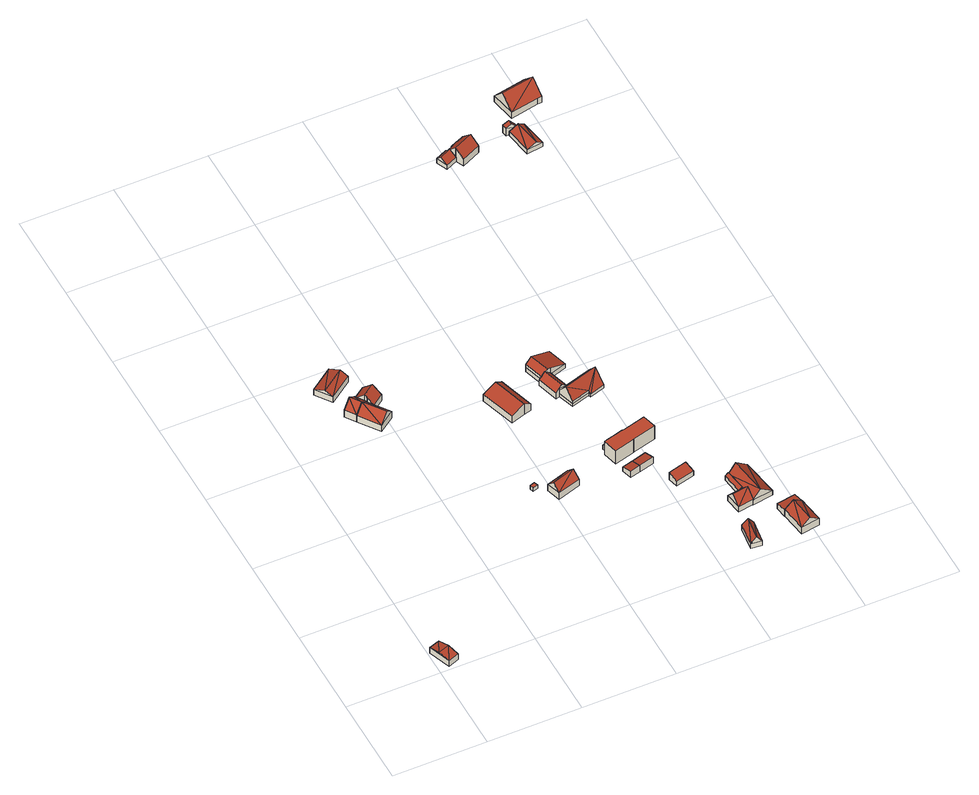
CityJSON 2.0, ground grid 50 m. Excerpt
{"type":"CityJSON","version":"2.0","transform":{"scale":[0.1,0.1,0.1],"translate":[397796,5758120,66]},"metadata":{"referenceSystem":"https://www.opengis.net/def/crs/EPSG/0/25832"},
"CityObjects":{
"building1":{"type":"Building","attributes":{"Gemeindeschluessel":"05515000","Geometrietyp2DReferenz":"3000","function":"51009_1610","roofType":"3100","measuredHeight":5.04},"geometry":[{"type":"Solid","lod":"2","boundaries":[[[[0,1,2,3]],[[4,5,1,0]],[[6,7,5,4]],[[3,2,7,6]],[[0,8,4]],[[6,9,3]],[[0,3,9]],[[9,8,0]],[[8,9,6]],[[6,4,8]],[[1,5,7,2]]]],"semantics":{"surfaces":[{"type":"WallSurface"},{"type":"RoofSurface"},{"type":"GroundSurface"}],"values":[[0,0,0,0,0,0,1,1,1,1,2]]}}]},
"building2":{"type":"Building","attributes":{"Gemeindeschluessel":"05515000","Geometrietyp2DReferenz":"3000","function":"31001_2700","roofType":"5000","measuredHeight":6.22},"geometry":[{"type":"Solid","lod":"2","boundaries":[[[[10,11,12,13]],[[14,15,11,10]],[[16,17,15,14]],[[13,12,17,16]],[[18,19,10]],[[10,13,18]],[[16,14,19]],[[19,18,16]],[[10,19,14]],[[16,18,13]],[[11,15,17,12]]]],"semantics":{"surfaces":[{"type":"WallSurface"},{"type":"RoofSurface"},{"type":"GroundSurface"}],"values":[[0,0,0,0,1,1,1,1,0,0,2]]}}]},
"building3":{"type":"Building","attributes":{"Gemeindeschluessel":"05515000","Geometrietyp2DReferenz":"3000","function":"31001_1000","roofType":"3100","measuredHeight":9.19},"address":[{"country":"Germany","locality":"Münster","thoroughfareNumber":"162","thoroughfareName":"Havixbecker Straße"}],"geometry":[{"type":"Solid","lod":"2","boundaries":[[[[20,21,22,23]],[[24,25,21,20]],[[26,27,25,24]],[[23,22,27,26]],[[20,28,24]],[[26,29,23]],[[28,20,23]],[[23,29,28]],[[24,28,29]],[[29,26,24]],[[21,25,27,22]]]],"semantics":{"surfaces":[{"type":"WallSurface"},{"type":"RoofSurface"},{"type":"GroundSurface"}],"values":[[0,0,0,0,0,0,1,1,1,1,2]]}}]},
"building4":{"type":"Building","attributes":{"Geometrietyp2DReferenz":"3000","Gemeindeschluessel":"05515000","function":"31001_2700"},"children":["building4-1","building4-2"]},
"building4-1":{"type":"BuildingPart","attributes":{"roofType":"3100","measuredHeight":9.17},"parents":["building4"],"geometry":[{"type":"Solid","lod":"2","boundaries":[[[[30,31,32,33]],[[34,35,36,31,30]],[[33,32,37,38]],[[30,39,34]],[[38,40,33]],[[33,40,39]],[[39,30,33]],[[40,38,41,42,34]],[[34,39,40]],[[31,36,43,37,32]],[[34,42,35]],[[43,41,38,37]],[[36,35,42,41,43]]]],"semantics":{"surfaces":[{"type":"WallSurface"},{"type":"RoofSurface"},{"type":"GroundSurface"},{"type":"ClosureSurface"}],"values":[[0,0,0,0,0,1,1,1,1,2,0,3,3]]}}]},
"building4-2":{"type":"BuildingPart","attributes":{"roofType":"3100","measuredHeight":8.56},"parents":["building4"],"geometry":[{"type":"Solid","lod":"2","boundaries":[[[[44,38,37,45,46]],[[47,48,36,35]],[[49,50,48,47]],[[51,52,50,49]],[[53,54,52,51]],[[55,56,54,53]],[[46,45,56,55]],[[49,47,35,42,57,51]],[[44,46,55,53,51,57]],[[37,43,36,48,50,52,54,56,45]],[[38,44,57,41]],[[37,38,41,43]],[[41,57,42]],[[41,42,35,36,43]]]],"semantics":{"surfaces":[{"type":"WallSurface"},{"type":"RoofSurface"},{"type":"GroundSurface"},{"type":"ClosureSurface"}],"values":[[0,0,0,0,0,0,0,1,1,2,0,3,0,3]]}}]},
"building5":{"type":"Building","attributes":{"Gemeindeschluessel":"05515000","Geometrietyp2DReferenz":"3000","function":"31001_2500","roofType":"1000","measuredHeight":2.5},"address":[{"country":"Germany","locality":"Münster","thoroughfareNumber":"152a","thoroughfareName":"Havixbecker Straße"}],"geometry":[{"type":"Solid","lod":"2","boundaries":[[[[58,59,60,61]],[[62,63,59,58]],[[64,65,63,62]],[[61,60,65,64]],[[62,58,61,64]],[[59,63,65,60]]]],"semantics":{"surfaces":[{"type":"WallSurface"},{"type":"RoofSurface"},{"type":"GroundSurface"}],"values":[[0,0,0,0,1,2]]}}]},
"building6":{"type":"Building","attributes":{"Gemeindeschluessel":"05515000","Geometrietyp2DReferenz":"3000","function":"31001_2700","roofType":"3100","measuredHeight":8.15},"geometry":[{"type":"Solid","lod":"2","boundaries":[[[[66,67,68,69]],[[70,71,67,66]],[[72,73,71,70]],[[69,68,73,72]],[[66,74,70]],[[72,75,69]],[[66,69,75]],[[75,74,66]],[[74,75,72]],[[72,70,74]],[[67,71,73,68]]]],"semantics":{"surfaces":[{"type":"WallSurface"},{"type":"RoofSurface"},{"type":"GroundSurface"}],"values":[[0,0,0,0,0,0,1,1,1,1,2]]}}]},
"building7":{"type":"Building","attributes":{"Gemeindeschluessel":"05515000","Geometrietyp2DReferenz":"3000","function":"31001_1000","roofType":"2100","measuredHeight":7.34},"geometry":[{"type":"Solid","lod":"2","boundaries":[[[[76,77,78,79]],[[80,81,77,76]],[[82,83,81,80]],[[79,78,83,82]],[[80,76,79,82]],[[77,81,83,78]]]],"semantics":{"surfaces":[{"type":"WallSurface"},{"type":"RoofSurface"},{"type":"GroundSurface"}],"values":[[0,0,0,0,1,2]]}}]},
"building8":{"type":"Building","attributes":{"Gemeindeschluessel":"05515000","Geometrietyp2DReferenz":"3000","function":"51009_1610","roofType":"2100","measuredHeight":7.34},"geometry":[{"type":"Solid","lod":"2","boundaries":[[[[79,78,84,85]],[[86,83,78,79]],[[87,88,83,86]],[[85,84,88,87]],[[86,79,85,87]],[[78,83,88,84]]]],"semantics":{"surfaces":[{"type":"WallSurface"},{"type":"RoofSurface"},{"type":"GroundSurface"}],"values":[[0,0,0,0,1,2]]}}]},
"building9":{"type":"Building","attributes":{"Gemeindeschluessel":"05515000","Geometrietyp2DReferenz":"3000","function":"31001_2700","roofType":"2100","measuredHeight":4.31},"geometry":[{"type":"Solid","lod":"2","boundaries":[[[[89,90,91,92]],[[93,94,90,89]],[[95,96,94,93]],[[92,91,96,95]],[[93,89,92,95]],[[90,94,96,91]]]],"semantics":{"surfaces":[{"type":"WallSurface"},{"type":"RoofSurface"},{"type":"GroundSurface"}],"values":[[0,0,0,0,1,2]]}}]},
"building10":{"type":"Building","attributes":{"Gemeindeschluessel":"05515000","Geometrietyp2DReferenz":"3000","function":"31001_1310","roofType":"2100","measuredHeight":4.14},"geometry":[{"type":"Solid","lod":"2","boundaries":[[[[97,98,99,100]],[[101,102,98,97]],[[103,104,102,101]],[[100,99,104,103]],[[101,97,100,103]],[[98,102,104,99]]]],"semantics":{"surfaces":[{"type":"WallSurface"},{"type":"RoofSurface"},{"type":"GroundSurface"}],"values":[[0,0,0,0,1,2]]}}]},
"building11":{"type":"Building","attributes":{"Gemeindeschluessel":"05515000","Geometrietyp2DReferenz":"3000","function":"31001_2700","roofType":"2100","measuredHeight":4.32},"geometry":[{"type":"Solid","lod":"2","boundaries":[[[[93,94,96,95]],[[105,106,94,93]],[[107,108,106,105]],[[95,96,108,107]],[[105,93,95,107]],[[94,106,108,96]]]],"semantics":{"surfaces":[{"type":"WallSurface"},{"type":"RoofSurface"},{"type":"GroundSurface"}],"values":[[0,0,0,0,1,2]]}}]},
"building12":{"type":"Building","attributes":{"Gemeindeschluessel":"05515000","Geometrietyp2DReferenz":"3000","function":"31001_2460","roofType":"5000","measuredHeight":7.37},"geometry":[{"type":"Solid","lod":"2","boundaries":[[[[109,110,111,112]],[[113,114,110,109]],[[115,116,114,113]],[[117,118,116,115]],[[119,120,118,117]],[[121,122,120,119]],[[123,124,122,121]],[[112,111,124,123]],[[119,117,125,126,109,112,123,121]],[[115,113,126,125]],[[115,125,117]],[[109,126,113]],[[110,114,116,118,120,122,124,111]]]],"semantics":{"surfaces":[{"type":"WallSurface"},{"type":"RoofSurface"},{"type":"GroundSurface"}],"values":[[0,0,0,0,0,0,0,0,1,1,0,0,2]]}}]},
"building13":{"type":"Building","attributes":{"Gemeindeschluessel":"05515000","Geometrietyp2DReferenz":"3000","function":"31001_1000","roofType":"9999","measuredHeight":9},"address":[{"country":"Germany","locality":"Münster","thoroughfareNumber":"148","thoroughfareName":"Havixbecker Straße"}],"geometry":[{"type":"Solid","lod":"2","boundaries":[[[[127,128,129,130,131,132,133,134,135,136]],[[134,137,138,135]],[[133,139,137,134]],[[132,140,139,133]],[[131,141,140,132]],[[130,142,141,131]],[[129,143,142,130]],[[128,144,143,129]],[[127,99,144,128]],[[136,104,99,127]],[[135,138,104,136]],[[137,139,140,141,142,143,144,99,104,138]]]],"semantics":{"surfaces":[{"type":"RoofSurface"},{"type":"WallSurface"},{"type":"GroundSurface"}],"values":[[0,1,1,1,1,1,1,1,1,1,1,2]]}}]},
"building14":{"type":"Building","attributes":{"Gemeindeschluessel":"05515000","Geometrietyp2DReferenz":"3000","function":"31001_2700","roofType":"5000","measuredHeight":6.8},"geometry":[{"type":"Solid","lod":"2","boundaries":[[[[145,146,147,148]],[[149,150,146,145]],[[151,152,150,149]],[[148,147,152,151]],[[151,153,154]],[[154,148,151]],[[153,149,145]],[[145,154,153]],[[148,154,145]],[[149,153,151]],[[146,150,152,147]]]],"semantics":{"surfaces":[{"type":"WallSurface"},{"type":"RoofSurface"},{"type":"GroundSurface"}],"values":[[0,0,0,0,1,1,1,1,0,0,2]]}}]},
"building15":{"type":"Building","attributes":{"Gemeindeschluessel":"05515000","Geometrietyp2DReferenz":"3000","function":"31001_2700","roofType":"2100","measuredHeight":4.87},"geometry":[{"type":"Solid","lod":"2","boundaries":[[[[155,156,157,158]],[[159,160,156,155]],[[161,162,160,159]],[[158,157,162,161]],[[159,155,158,161]],[[156,160,162,157]]]],"semantics":{"surfaces":[{"type":"WallSurface"},{"type":"RoofSurface"},{"type":"GroundSurface"}],"values":[[0,0,0,0,1,2]]}}]},
"building16":{"type":"Building","attributes":{"Gemeindeschluessel":"05515000","Geometrietyp2DReferenz":"3000","function":"31001_2700","roofType":"5000","measuredHeight":7.95},"geometry":[{"type":"Solid","lod":"2","boundaries":[[[[163,164,165,166]],[[167,168,164,163]],[[169,170,168,167]],[[171,172,170,169]],[[173,174,172,171]],[[166,165,174,173]],[[175,176,177,163,166]],[[175,178,179,180,176]],[[177,176,180,169,167]],[[180,179,171,169]],[[179,178,173,171]],[[178,175,166,173]],[[177,167,163]],[[164,168,170,172,174,165]]]],"semantics":{"surfaces":[{"type":"WallSurface"},{"type":"RoofSurface"},{"type":"GroundSurface"}],"values":[[0,0,0,0,0,0,1,1,0,0,0,0,0,2]]}}]},
"building17":{"type":"Building","attributes":{"Gemeindeschluessel":"05515000","Geometrietyp2DReferenz":"3000","function":"31001_1000","roofType":"5000","measuredHeight":9.8},"address":[{"country":"Germany","locality":"Münster","thoroughfareNumber":"152","thoroughfareName":"Havixbecker Straße"}],"geometry":[{"type":"Solid","lod":"2","boundaries":[[[[181,182,183,184]],[[185,186,182,181]],[[187,188,186,185]],[[189,190,188,187]],[[191,192,190,189]],[[193,194,192,191]],[[195,196,194,193]],[[184,183,196,195]],[[197,198,199,200,201,202]],[[201,200,203]],[[200,204,203]],[[203,187,201]],[[185,201,187]],[[203,204,191,189]],[[204,200,199,193,191]],[[203,189,187]],[[199,198,195,193]],[[198,197,184,195]],[[197,202,181,184]],[[202,201,185,181]],[[182,186,188,190,192,194,196,183]]]],"semantics":{"surfaces":[{"type":"WallSurface"},{"type":"RoofSurface"},{"type":"GroundSurface"}],"values":[[0,0,0,0,0,0,0,0,1,1,1,1,1,0,0,0,0,0,0,0,2]]}}]},
"building18":{"type":"Building","attributes":{"Gemeindeschluessel":"05515000","Geometrietyp2DReferenz":"3000","function":"31001_2700","roofType":"3100","measuredHeight":8.54},"geometry":[{"type":"Solid","lod":"2","boundaries":[[[[205,206,207,208]],[[209,210,206,205]],[[211,212,210,209]],[[213,214,212,211]],[[215,216,214,213]],[[208,207,216,215]],[[217,218,208]],[[208,215,217]],[[218,217,213]],[[213,211,209,205,218]],[[217,215,213]],[[218,205,208]],[[206,210,212,214,216,207]]]],"semantics":{"surfaces":[{"type":"WallSurface"},{"type":"RoofSurface"},{"type":"GroundSurface"}],"values":[[0,0,0,0,0,0,1,1,1,1,0,0,2]]}}]},
"building19":{"type":"Building","attributes":{"Gemeindeschluessel":"05515000","Geometrietyp2DReferenz":"3000","function":"31001_1000"},"address":[{"country":"Germany","locality":"Münster","thoroughfareNumber":"142","thoroughfareName":"Havixbecker Straße"}],"children":["building19-1","building19-2"]},
"building19-1":{"type":"BuildingPart","attributes":{"roofType":"2100","measuredHeight":4.25},"parents":["building19"],"geometry":[{"type":"Solid","lod":"2","boundaries":[[[[219,220,221,222,223]],[[224,212,214,225,226]],[[223,222,212,224]],[[226,219,223,224]],[[221,214,212,222]],[[220,219,226,225]],[[221,220,225,214]]]],"semantics":{"surfaces":[{"type":"WallSurface"},{"type":"RoofSurface"},{"type":"GroundSurface"},{"type":"ClosureSurface"}],"values":[[0,0,0,1,2,0,3]]}}]},
"building19-2":{"type":"BuildingPart","attributes":{"roofType":"3100","measuredHeight":8.62},"parents":["building19"],"geometry":[{"type":"Solid","lod":"2","boundaries":[[[[227,228,229,230]],[[231,232,228,227]],[[230,229,221,220]],[[227,233,231]],[[220,234,230]],[[233,227,230]],[[230,234,233]],[[233,234,220]],[[220,225,231,233]],[[228,232,214,221,229]],[[232,231,225,214]],[[214,225,220,221]]]],"semantics":{"surfaces":[{"type":"WallSurface"},{"type":"RoofSurface"},{"type":"GroundSurface"},{"type":"ClosureSurface"}],"values":[[0,0,0,0,0,1,1,1,1,2,0,3]]}}]},
"building20":{"type":"Building","attributes":{"Gemeindeschluessel":"05515000","Geometrietyp2DReferenz":"3000","function":"31001_2700","roofType":"5000","measuredHeight":8.32},"geometry":[{"type":"Solid","lod":"2","boundaries":[[[[235,236,237,238]],[[239,240,236,235]],[[241,242,240,239]],[[243,244,242,241]],[[238,237,244,243]],[[245,239,235,238]],[[238,246,245]],[[241,245,246]],[[246,243,241]],[[245,241,239]],[[246,238,243]],[[236,240,242,244,237]]]],"semantics":{"surfaces":[{"type":"WallSurface"},{"type":"RoofSurface"},{"type":"GroundSurface"}],"values":[[0,0,0,0,0,1,1,1,1,0,0,2]]}}]},
"building21":{"type":"Building","attributes":{"Gemeindeschluessel":"05515000","Geometrietyp2DReferenz":"3000","function":"31001_2460","roofType":"2100","measuredHeight":4.47},"geometry":[{"type":"Solid","lod":"2","boundaries":[[[[247,248,249,250]],[[251,252,248,247]],[[253,254,252,251]],[[250,249,254,253]],[[251,247,250,253]],[[248,252,254,249]]]],"semantics":{"surfaces":[{"type":"WallSurface"},{"type":"RoofSurface"},{"type":"GroundSurface"}],"values":[[0,0,0,0,1,2]]}}]},
"building22":{"type":"Building","attributes":{"Gemeindeschluessel":"05515000","Geometrietyp2DReferenz":"3000","function":"31001_2460","roofType":"5000","measuredHeight":5.82},"geometry":[{"type":"Solid","lod":"2","boundaries":[[[[255,256,257,258]],[[259,260,256,255]],[[261,262,260,259]],[[263,264,262,261]],[[265,266,264,263]],[[258,257,266,265]],[[259,267,268,261]],[[267,255,258,265,263,268]],[[255,267,259]],[[261,268,263]],[[256,260,262,264,266,257]]]],"semantics":{"surfaces":[{"type":"WallSurface"},{"type":"RoofSurface"},{"type":"GroundSurface"}],"values":[[0,0,0,0,0,0,1,1,0,0,2]]}}]},
"building23":{"type":"Building","attributes":{"Gemeindeschluessel":"05515000","Geometrietyp2DReferenz":"3000","function":"31001_1000","roofType":"3100","measuredHeight":9.23},"address":[{"country":"Germany","locality":"Münster","thoroughfareNumber":"156a","thoroughfareName":"Havixbecker Straße"}],"geometry":[{"type":"Solid","lod":"2","boundaries":[[[[269,270,271,272]],[[273,274,270,269]],[[275,276,274,273]],[[277,278,276,275]],[[279,280,278,277]],[[281,282,280,279]],[[283,284,282,281]],[[285,286,284,283]],[[287,288,286,285]],[[255,289,288,287]],[[258,290,289,255]],[[272,271,290,258]],[[285,283,281,279,287]],[[277,275,273,269,272,258,255,287,279]],[[270,274,276,278,280,282,284,286,288,289,290,271]]]],"semantics":{"surfaces":[{"type":"WallSurface"},{"type":"RoofSurface"},{"type":"GroundSurface"}],"values":[[0,0,0,0,0,0,0,0,0,0,0,0,1,1,2]]}}]},
"building24":{"type":"Building","attributes":{"Gemeindeschluessel":"05515000","Geometrietyp2DReferenz":"3000","function":"31001_2700","roofType":"3100","measuredHeight":6.3},"geometry":[{"type":"Solid","lod":"2","boundaries":[[[[291,292,293,294]],[[295,296,292,291]],[[297,298,296,295]],[[294,293,298,297]],[[291,299,295]],[[297,300,294]],[[294,300,299,291]],[[295,299,300,297]],[[292,296,298,293]]]],"semantics":{"surfaces":[{"type":"WallSurface"},{"type":"RoofSurface"},{"type":"GroundSurface"}],"values":[[0,0,0,0,0,0,1,1,2]]}}]},
"building25":{"type":"Building","attributes":{"Gemeindeschluessel":"05515000","Geometrietyp2DReferenz":"3000","function":"31001_2700","roofType":"3100","measuredHeight":5.08},"geometry":[{"type":"Solid","lod":"2","boundaries":[[[[301,302,303,304]],[[305,306,302,301]],[[307,308,306,305]],[[304,303,308,307]],[[301,309,305]],[[307,310,304]],[[309,301,304]],[[304,310,309]],[[305,309,310]],[[310,307,305]],[[302,306,308,303]]]],"semantics":{"surfaces":[{"type":"WallSurface"},{"type":"RoofSurface"},{"type":"GroundSurface"}],"values":[[0,0,0,0,0,0,1,1,1,1,2]]}}]},
"building26":{"type":"Building","attributes":{"Gemeindeschluessel":"05515000","Geometrietyp2DReferenz":"3000","function":"31001_1000","roofType":"5000","measuredHeight":11.53},"address":[{"country":"Germany","locality":"Münster","thoroughfareNumber":"156","thoroughfareName":"Havixbecker Straße"}],"geometry":[{"type":"Solid","lod":"2","boundaries":[[[[311,312,313,314]],[[315,316,312,311]],[[317,318,316,315]],[[319,320,318,317]],[[314,313,320,319]],[[321,319,317,322]],[[321,322,315]],[[315,311,314,321]],[[321,314,319]],[[322,317,315]],[[312,316,318,320,313]]]],"semantics":{"surfaces":[{"type":"WallSurface"},{"type":"RoofSurface"},{"type":"GroundSurface"}],"values":[[0,0,0,0,0,1,1,1,0,0,2]]}}]}
},
"vertices":[
[49,6,60],[49,6,23],[108,28,23],[108,28,60],[5,124,60],[5,124,23],[63,145,60],[63,145,23],[27,65,74],[86,87,74],
[383,1970,48],[383,1970,11],[259,1883,11],[259,1883,48],[444,1884,48],[444,1884,11],[321,1797,48],[321,1797,11],[295,1833,73],[418,1920,73],
[524,1580,59],[524,1580,15],[446,1690,15],[446,1690,59],[442,1521,59],[442,1521,15],[363,1630,59],[363,1630,15],[483,1550,107],[405,1660,107],
[324,1685,63],[324,1685,14],[363,1630,14],[363,1630,63],[406,1744,63],[406,1744,50],[406,1744,14],[446,1689,14],[446,1689,63],[365,1714,106],[404,1660,106],[438,1700,63],[414,1732,63],[438,1700,14],
[446,1689,88],[446,1690,14],[446,1690,88],[407,1742,53],[407,1742,14],[472,1787,53],[472,1787,14],[502,1746,100],[502,1746,14],[532,1705,53],[532,1705,14],[468,1659,53],[468,1659,14],[438,1700,100],
[914,856,39],[914,856,14],[940,864,14],[940,864,39],[908,877,39],[908,877,14],[934,885,39],[934,885,14],
[1001,753,59],[1001,753,17],[1125,792,17],[1125,792,59],[977,829,59],[977,829,17],[1101,868,59],[1101,868,17],[989,791,99],[1113,830,99],
[1023,1305,52],[1023,1305,7],[1100,1328,7],[1100,1328,81],[965,1495,52],[965,1495,7],[1041,1518,81],[1041,1518,7],
[1138,1340,7],[1138,1340,52],[1041,1518,80],[1079,1530,52],[1079,1530,7],
[1350,781,50],[1350,781,21],[1364,726,21],[1364,726,64],[1407,796,50],[1407,796,21],[1421,741,64],[1421,741,21],
[1329,954,46],[1329,954,20],[1337,922,20],[1337,922,62],[1361,962,46],[1361,962,20],[1369,930,62],[1369,930,20],
[1486,817,50],[1486,817,21],[1501,762,64],[1501,762,21],
[1262,1469,63],[1262,1469,8],[1261,1471,8],[1261,1471,63],[1313,1485,47],[1313,1485,8],[1347,1374,48],[1347,1374,8],[1299,1359,66],[1299,1359,8],[1299,1357,66],[1299,1357,8],[1280,1351,46],[1280,1351,8],[1245,1466,46],[1245,1466,8],[1314,1364,82],[1280,1475,82],
[1337,922,110],[1321,918,110],[1342,838,110],[1449,867,110],[1449,868,110],[1578,903,110],[1559,978,110],[1430,944,110],[1429,946,110],[1369,930,110],[1430,944,20],[1429,946,20],[1559,978,20],[1578,903,20],[1449,868,20],[1449,867,20],[1342,838,20],[1321,918,20],
[1671,63,52],[1671,63,20],[1730,55,20],[1730,55,52],[1688,191,52],[1688,191,20],[1747,183,52],[1747,183,20],[1719,187,88],[1701,59,88],
[1523,636,69],[1523,636,20],[1537,581,20],[1537,581,51],[1624,663,69],[1624,663,20],[1639,609,51],[1639,609,20],
[1409,1515,35],[1409,1515,7],[1376,1622,7],[1376,1622,35],[1313,1485,35],[1313,1485,7],[1262,1469,35],[1262,1469,7],[1261,1471,35],[1261,1471,7],[1229,1576,35],[1229,1576,7],[1264,1587,86],[1297,1480,86],[1313,1485,79],[1229,1576,55],[1261,1471,55],[1262,1469,55],
[1482,1415,32],[1482,1415,13],[1347,1374,13],[1347,1374,32],[1512,1313,32],[1512,1313,13],[1429,1287,32],[1429,1287,13],[1425,1299,32],[1425,1299,13],[1326,1269,32],[1326,1269,13],[1299,1357,32],[1299,1357,13],[1299,1359,32],[1299,1359,13],[1347,1374,52],[1299,1359,52],[1299,1357,54],[1313,1314,111],[1495,1370,111],[1482,1415,52],[1425,1299,49],[1326,1269,49],
[1713,391,54],[1713,391,19],[1727,301,19],[1727,301,54],[1753,397,54],[1753,397,19],[1776,401,54],[1776,401,19],[1795,404,54],[1795,404,19],[1809,313,54],[1809,313,19],[1802,359,104],[1720,346,104],
[1778,518,61],[1778,518,51],[1778,518,19],[1759,515,19],[1759,515,50],[1776,401,50],[1795,404,51],[1795,404,61],
[1918,328,51],[1918,328,19],[1887,534,19],[1887,534,51],[1809,312,51],[1809,312,19],[1851,318,105],[1820,524,105],
[2017,154,64],[2017,154,19],[2011,196,19],[2011,196,64],[2031,57,64],[2031,57,19],[1931,42,64],[1931,42,19],[1910,181,64],[1910,181,19],[1981,50,102],[1961,188,102],
[1901,243,52],[1901,243,17],[1910,181,17],[1910,181,62],[2002,258,52],[2002,258,17],[2011,196,62],[2011,196,17],
[1512,2981,65],[1512,2981,19],[1513,2981,19],[1513,2981,65],[1533,2936,46],[1533,2936,19],[1472,2908,46],[1472,2908,19],[1446,2967,51],[1446,2967,19],[1506,2995,51],[1506,2995,19],[1516,2971,77],[1457,2943,77],
[1540,3002,58],[1540,3002,20],[1543,2996,20],[1543,2996,65],[1577,3020,58],[1577,3020,20],[1580,3013,65],[1580,3013,20],[1613,3029,65],[1613,3029,20],[1634,2986,113],[1634,2986,20],[1654,2943,65],[1654,2943,20],[1552,2895,65],[1552,2895,20],[1533,2936,110],[1533,2936,20],[1532,2938,113],[1532,2938,20],[1512,2981,20],[1513,2981,20],
[1819,3017,61],[1819,3017,8],[1824,2989,8],[1824,2989,61],[1885,3027,30],[1885,3027,8],[1889,3000,30],[1889,3000,8],[1852,3022,71],[1856,2995,71],
[1950,2853,35],[1950,2853,7],[1923,3000,7],[1923,3000,35],[1861,2842,35],[1861,2842,7],[1837,2986,35],[1837,2986,7],[1915,2849,58],[1890,2995,58],
[2049,3108,48],[2049,3108,9],[2071,3111,9],[2071,3111,48],[1897,3081,48],[1897,3081,9],[1872,3215,48],[1872,3215,9],[2046,3246,48],[2046,3246,9],[2058,3181,124],[1884,3150,124]
]}
